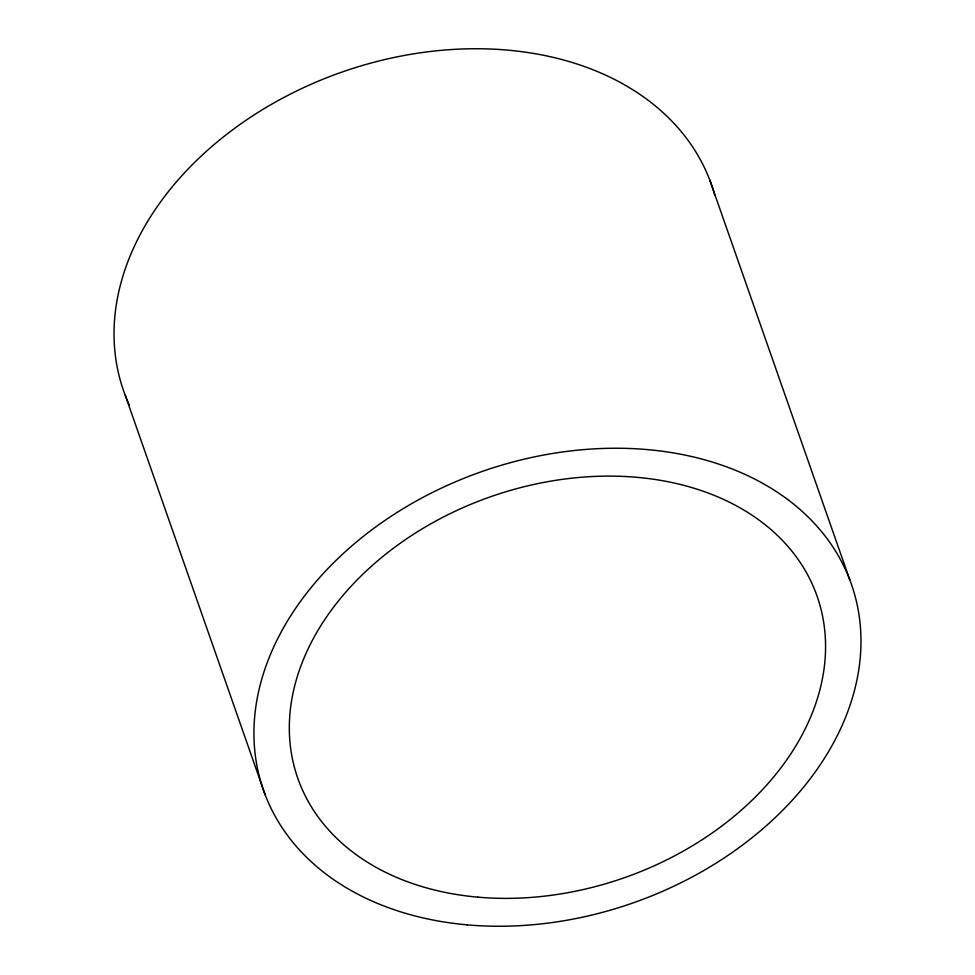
<?xml version="1.0" encoding="UTF-8"?>
<svg xmlns="http://www.w3.org/2000/svg" width="975" height="975" viewBox="0 0 975 975"><rect width="100%" height="100%" fill="white"/><g stroke="black" fill="none" stroke-linecap="round" stroke-linejoin="round"><path stroke-width="1.46" d="M709.788 180.07L849.688 579.552M125.312 395.448L265.212 794.93M129.322 404.991A311.488 228.552 -19.3 0 1 339.324 73.003A311.488 228.552 -19.3 0 1 714.882 195.5M467.244 924.861A311.488 228.552 -19.3 0 0 853.539 590.74A311.488 228.552 -19.3 0 0 351.561 546.134A311.488 228.552 -19.3 0 0 467.244 924.861M477.762 897.146A275.145 201.886 -19.3 0 0 819 602.002A275.145 201.886 -19.3 0 0 375.582 562.587A275.145 201.886 -19.3 0 0 477.762 897.146"/></g></svg>
